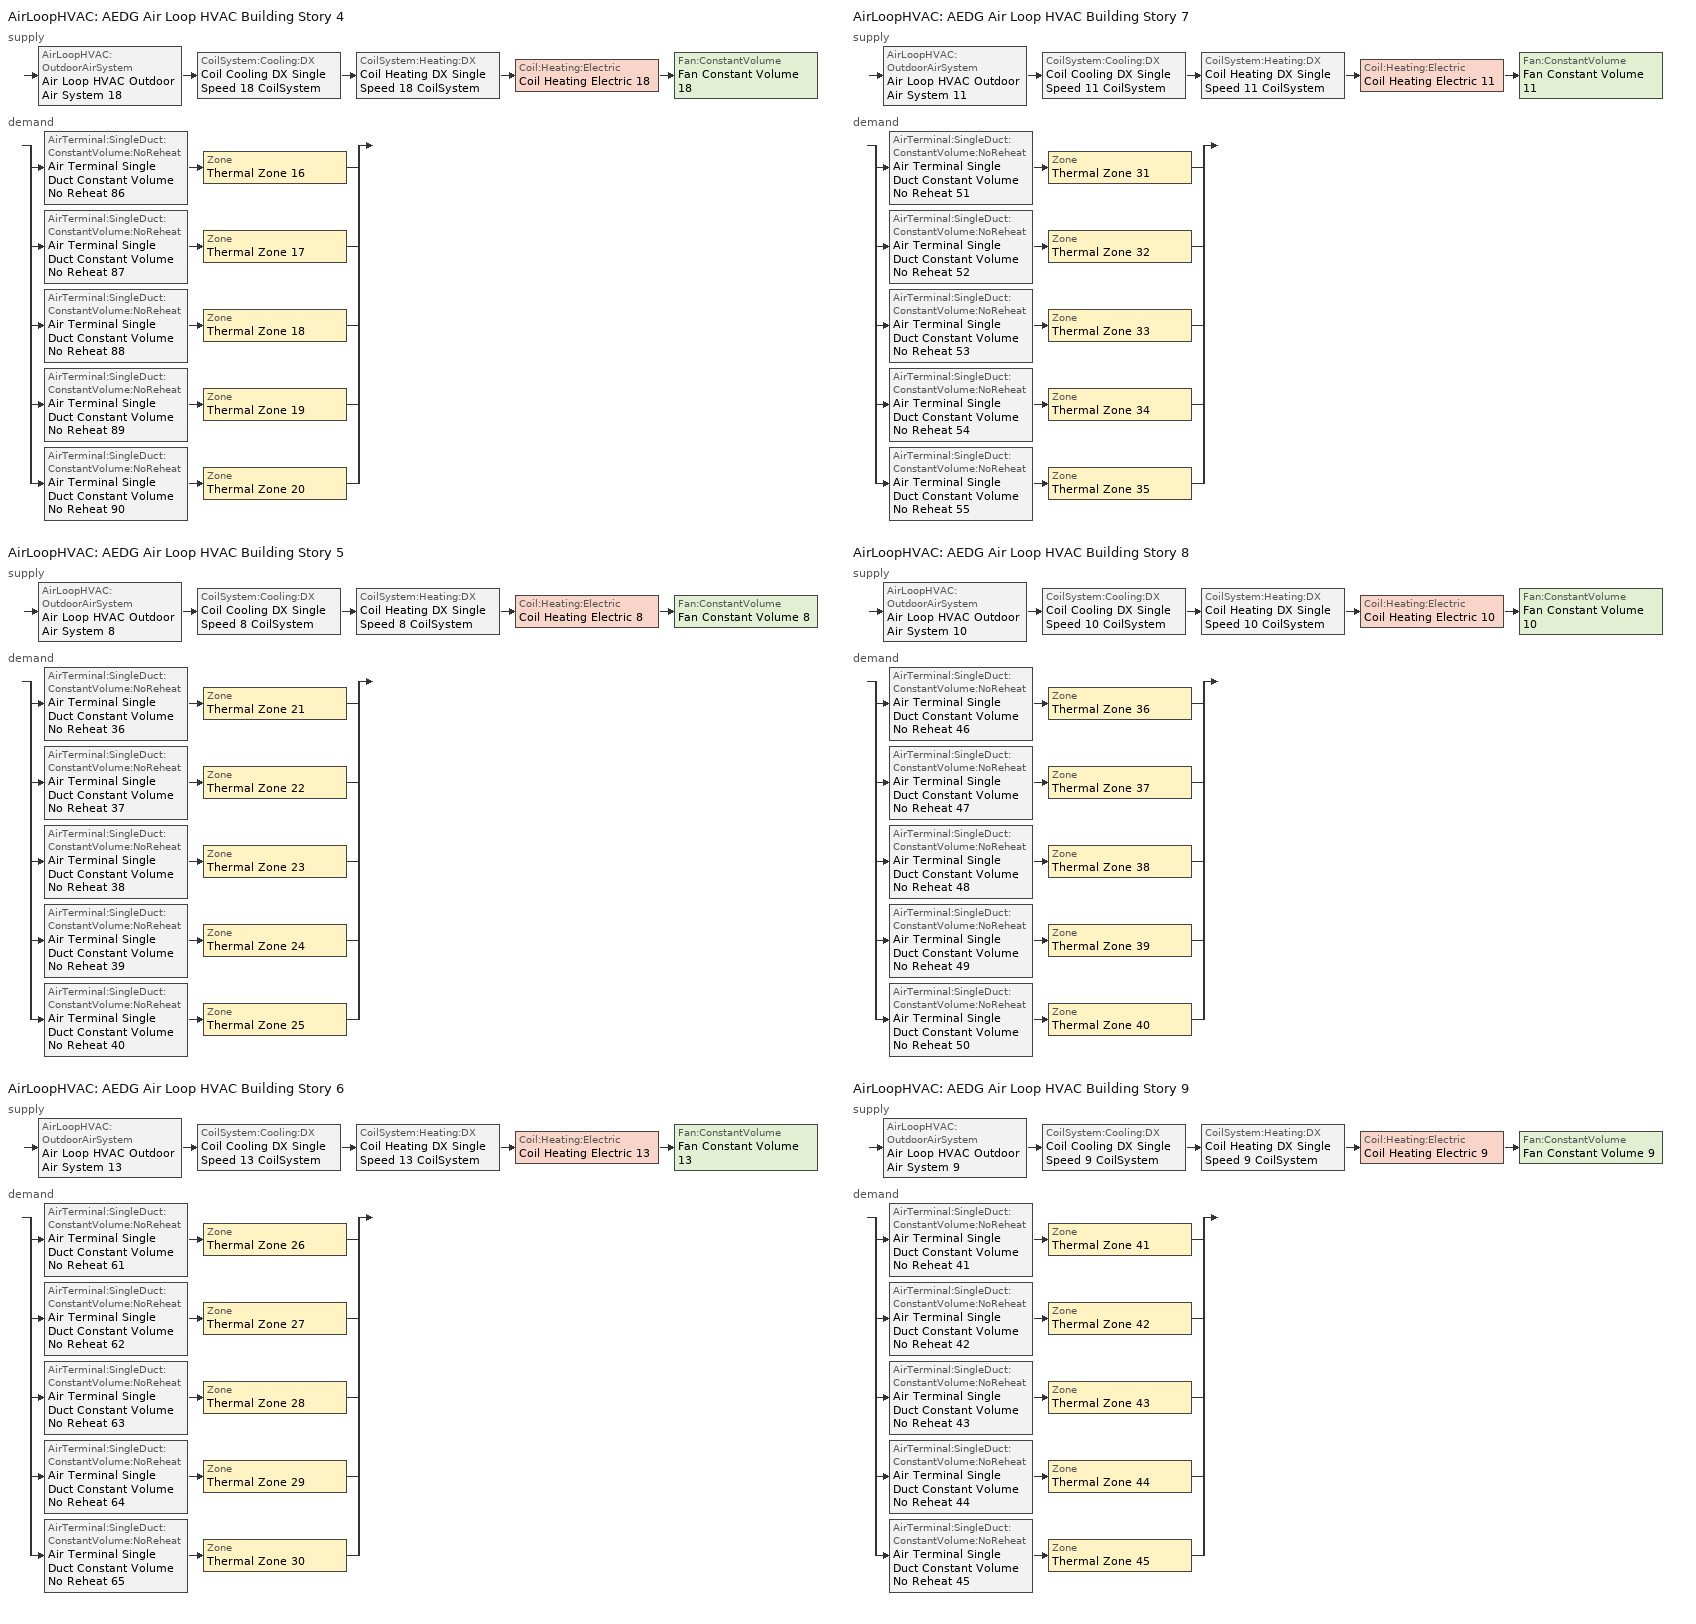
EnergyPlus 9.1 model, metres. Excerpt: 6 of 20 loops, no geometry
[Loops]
AirLoopHVAC 'AEDG Air Loop HVAC Building Story 4'
 supply: AirLoopHVAC:OutdoorAirSystem 'Air Loop HVAC Outdoor Air System 18' > CoilSystem:Cooling:DX 'Coil Cooling DX Single Speed 18 CoilSystem' > CoilSystem:Heating:DX 'Coil Heating DX Single Speed 18 CoilSystem' > Coil:Heating:Electric 'Coil Heating Electric 18' > Fan:ConstantVolume 'Fan Constant Volume 18'
 demand: split
  | AirTerminal:SingleDuct:ConstantVolume:NoReheat 'Air Terminal Single Duct Constant Volume No Reheat 86' > Zone 'Thermal Zone 16'
  | AirTerminal:SingleDuct:ConstantVolume:NoReheat 'Air Terminal Single Duct Constant Volume No Reheat 87' > Zone 'Thermal Zone 17'
  | AirTerminal:SingleDuct:ConstantVolume:NoReheat 'Air Terminal Single Duct Constant Volume No Reheat 88' > Zone 'Thermal Zone 18'
  | AirTerminal:SingleDuct:ConstantVolume:NoReheat 'Air Terminal Single Duct Constant Volume No Reheat 89' > Zone 'Thermal Zone 19'
  | AirTerminal:SingleDuct:ConstantVolume:NoReheat 'Air Terminal Single Duct Constant Volume No Reheat 90' > Zone 'Thermal Zone 20'
AirLoopHVAC 'AEDG Air Loop HVAC Building Story 5'
 supply: AirLoopHVAC:OutdoorAirSystem 'Air Loop HVAC Outdoor Air System 8' > CoilSystem:Cooling:DX 'Coil Cooling DX Single Speed 8 CoilSystem' > CoilSystem:Heating:DX 'Coil Heating DX Single Speed 8 CoilSystem' > Coil:Heating:Electric 'Coil Heating Electric 8' > Fan:ConstantVolume 'Fan Constant Volume 8'
 demand: split
  | AirTerminal:SingleDuct:ConstantVolume:NoReheat 'Air Terminal Single Duct Constant Volume No Reheat 36' > Zone 'Thermal Zone 21'
  | AirTerminal:SingleDuct:ConstantVolume:NoReheat 'Air Terminal Single Duct Constant Volume No Reheat 37' > Zone 'Thermal Zone 22'
  | AirTerminal:SingleDuct:ConstantVolume:NoReheat 'Air Terminal Single Duct Constant Volume No Reheat 38' > Zone 'Thermal Zone 23'
  | AirTerminal:SingleDuct:ConstantVolume:NoReheat 'Air Terminal Single Duct Constant Volume No Reheat 39' > Zone 'Thermal Zone 24'
  | AirTerminal:SingleDuct:ConstantVolume:NoReheat 'Air Terminal Single Duct Constant Volume No Reheat 40' > Zone 'Thermal Zone 25'
AirLoopHVAC 'AEDG Air Loop HVAC Building Story 6'
 supply: AirLoopHVAC:OutdoorAirSystem 'Air Loop HVAC Outdoor Air System 13' > CoilSystem:Cooling:DX 'Coil Cooling DX Single Speed 13 CoilSystem' > CoilSystem:Heating:DX 'Coil Heating DX Single Speed 13 CoilSystem' > Coil:Heating:Electric 'Coil Heating Electric 13' > Fan:ConstantVolume 'Fan Constant Volume 13'
 demand: split
  | AirTerminal:SingleDuct:ConstantVolume:NoReheat 'Air Terminal Single Duct Constant Volume No Reheat 61' > Zone 'Thermal Zone 26'
  | AirTerminal:SingleDuct:ConstantVolume:NoReheat 'Air Terminal Single Duct Constant Volume No Reheat 62' > Zone 'Thermal Zone 27'
  | AirTerminal:SingleDuct:ConstantVolume:NoReheat 'Air Terminal Single Duct Constant Volume No Reheat 63' > Zone 'Thermal Zone 28'
  | AirTerminal:SingleDuct:ConstantVolume:NoReheat 'Air Terminal Single Duct Constant Volume No Reheat 64' > Zone 'Thermal Zone 29'
  | AirTerminal:SingleDuct:ConstantVolume:NoReheat 'Air Terminal Single Duct Constant Volume No Reheat 65' > Zone 'Thermal Zone 30'
AirLoopHVAC 'AEDG Air Loop HVAC Building Story 7'
 supply: AirLoopHVAC:OutdoorAirSystem 'Air Loop HVAC Outdoor Air System 11' > CoilSystem:Cooling:DX 'Coil Cooling DX Single Speed 11 CoilSystem' > CoilSystem:Heating:DX 'Coil Heating DX Single Speed 11 CoilSystem' > Coil:Heating:Electric 'Coil Heating Electric 11' > Fan:ConstantVolume 'Fan Constant Volume 11'
 demand: split
  | AirTerminal:SingleDuct:ConstantVolume:NoReheat 'Air Terminal Single Duct Constant Volume No Reheat 51' > Zone 'Thermal Zone 31'
  | AirTerminal:SingleDuct:ConstantVolume:NoReheat 'Air Terminal Single Duct Constant Volume No Reheat 52' > Zone 'Thermal Zone 32'
  | AirTerminal:SingleDuct:ConstantVolume:NoReheat 'Air Terminal Single Duct Constant Volume No Reheat 53' > Zone 'Thermal Zone 33'
  | AirTerminal:SingleDuct:ConstantVolume:NoReheat 'Air Terminal Single Duct Constant Volume No Reheat 54' > Zone 'Thermal Zone 34'
  | AirTerminal:SingleDuct:ConstantVolume:NoReheat 'Air Terminal Single Duct Constant Volume No Reheat 55' > Zone 'Thermal Zone 35'
AirLoopHVAC 'AEDG Air Loop HVAC Building Story 8'
 supply: AirLoopHVAC:OutdoorAirSystem 'Air Loop HVAC Outdoor Air System 10' > CoilSystem:Cooling:DX 'Coil Cooling DX Single Speed 10 CoilSystem' > CoilSystem:Heating:DX 'Coil Heating DX Single Speed 10 CoilSystem' > Coil:Heating:Electric 'Coil Heating Electric 10' > Fan:ConstantVolume 'Fan Constant Volume 10'
 demand: split
  | AirTerminal:SingleDuct:ConstantVolume:NoReheat 'Air Terminal Single Duct Constant Volume No Reheat 46' > Zone 'Thermal Zone 36'
  | AirTerminal:SingleDuct:ConstantVolume:NoReheat 'Air Terminal Single Duct Constant Volume No Reheat 47' > Zone 'Thermal Zone 37'
  | AirTerminal:SingleDuct:ConstantVolume:NoReheat 'Air Terminal Single Duct Constant Volume No Reheat 48' > Zone 'Thermal Zone 38'
  | AirTerminal:SingleDuct:ConstantVolume:NoReheat 'Air Terminal Single Duct Constant Volume No Reheat 49' > Zone 'Thermal Zone 39'
  | AirTerminal:SingleDuct:ConstantVolume:NoReheat 'Air Terminal Single Duct Constant Volume No Reheat 50' > Zone 'Thermal Zone 40'
AirLoopHVAC 'AEDG Air Loop HVAC Building Story 9'
 supply: AirLoopHVAC:OutdoorAirSystem 'Air Loop HVAC Outdoor Air System 9' > CoilSystem:Cooling:DX 'Coil Cooling DX Single Speed 9 CoilSystem' > CoilSystem:Heating:DX 'Coil Heating DX Single Speed 9 CoilSystem' > Coil:Heating:Electric 'Coil Heating Electric 9' > Fan:ConstantVolume 'Fan Constant Volume 9'
 demand: split
  | AirTerminal:SingleDuct:ConstantVolume:NoReheat 'Air Terminal Single Duct Constant Volume No Reheat 41' > Zone 'Thermal Zone 41'
  | AirTerminal:SingleDuct:ConstantVolume:NoReheat 'Air Terminal Single Duct Constant Volume No Reheat 42' > Zone 'Thermal Zone 42'
  | AirTerminal:SingleDuct:ConstantVolume:NoReheat 'Air Terminal Single Duct Constant Volume No Reheat 43' > Zone 'Thermal Zone 43'
  | AirTerminal:SingleDuct:ConstantVolume:NoReheat 'Air Terminal Single Duct Constant Volume No Reheat 44' > Zone 'Thermal Zone 44'
  | AirTerminal:SingleDuct:ConstantVolume:NoReheat 'Air Terminal Single Duct Constant Volume No Reheat 45' > Zone 'Thermal Zone 45'
[ZoneControl:Thermostat]
Name | Zone or ZoneList | Control Type Schedule | Control 1
Thermal Zone 16 Thermostat | Thermal Zone 16 | Thermal Zone 16 Thermostat Schedule | Thermostat Setpoint Dual Setpoint 35
Thermal Zone 17 Thermostat | Thermal Zone 17 | Thermal Zone 17 Thermostat Schedule | Thermostat Setpoint Dual Setpoint 36
Thermal Zone 18 Thermostat | Thermal Zone 18 | Thermal Zone 18 Thermostat Schedule | Thermostat Setpoint Dual Setpoint 37
Thermal Zone 19 Thermostat | Thermal Zone 19 | Thermal Zone 19 Thermostat Schedule | Thermostat Setpoint Dual Setpoint 38
Thermal Zone 20 Thermostat | Thermal Zone 20 | Thermal Zone 20 Thermostat Schedule | Thermostat Setpoint Dual Setpoint 39
Thermal Zone 21 Thermostat | Thermal Zone 21 | Thermal Zone 21 Thermostat Schedule | Thermostat Setpoint Dual Setpoint 40
Thermal Zone 22 Thermostat | Thermal Zone 22 | Thermal Zone 22 Thermostat Schedule | Thermostat Setpoint Dual Setpoint 41
Thermal Zone 23 Thermostat | Thermal Zone 23 | Thermal Zone 23 Thermostat Schedule | Thermostat Setpoint Dual Setpoint 42
Thermal Zone 24 Thermostat | Thermal Zone 24 | Thermal Zone 24 Thermostat Schedule | Thermostat Setpoint Dual Setpoint 43
Thermal Zone 25 Thermostat | Thermal Zone 25 | Thermal Zone 25 Thermostat Schedule | Thermostat Setpoint Dual Setpoint 44
Thermal Zone 26 Thermostat | Thermal Zone 26 | Thermal Zone 26 Thermostat Schedule | Thermostat Setpoint Dual Setpoint 45
Thermal Zone 27 Thermostat | Thermal Zone 27 | Thermal Zone 27 Thermostat Schedule | Thermostat Setpoint Dual Setpoint 46
Thermal Zone 28 Thermostat | Thermal Zone 28 | Thermal Zone 28 Thermostat Schedule | Thermostat Setpoint Dual Setpoint 47
Thermal Zone 29 Thermostat | Thermal Zone 29 | Thermal Zone 29 Thermostat Schedule | Thermostat Setpoint Dual Setpoint 48
Thermal Zone 30 Thermostat | Thermal Zone 30 | Thermal Zone 30 Thermostat Schedule | Thermostat Setpoint Dual Setpoint 49
Thermal Zone 31 Thermostat | Thermal Zone 31 | Thermal Zone 31 Thermostat Schedule | Thermostat Setpoint Dual Setpoint 50
Thermal Zone 32 Thermostat | Thermal Zone 32 | Thermal Zone 32 Thermostat Schedule | Thermostat Setpoint Dual Setpoint 51
Thermal Zone 33 Thermostat | Thermal Zone 33 | Thermal Zone 33 Thermostat Schedule | Thermostat Setpoint Dual Setpoint 52
Thermal Zone 34 Thermostat | Thermal Zone 34 | Thermal Zone 34 Thermostat Schedule | Thermostat Setpoint Dual Setpoint 53
Thermal Zone 35 Thermostat | Thermal Zone 35 | Thermal Zone 35 Thermostat Schedule | Thermostat Setpoint Dual Setpoint 54
Thermal Zone 36 Thermostat | Thermal Zone 36 | Thermal Zone 36 Thermostat Schedule | Thermostat Setpoint Dual Setpoint 55
Thermal Zone 37 Thermostat | Thermal Zone 37 | Thermal Zone 37 Thermostat Schedule | Thermostat Setpoint Dual Setpoint 56
Thermal Zone 38 Thermostat | Thermal Zone 38 | Thermal Zone 38 Thermostat Schedule | Thermostat Setpoint Dual Setpoint 2
Thermal Zone 39 Thermostat | Thermal Zone 39 | Thermal Zone 39 Thermostat Schedule | Thermostat Setpoint Dual Setpoint 3
Thermal Zone 40 Thermostat | Thermal Zone 40 | Thermal Zone 40 Thermostat Schedule | Thermostat Setpoint Dual Setpoint 4
Thermal Zone 41 Thermostat | Thermal Zone 41 | Thermal Zone 41 Thermostat Schedule | Thermostat Setpoint Dual Setpoint 5
Thermal Zone 42 Thermostat | Thermal Zone 42 | Thermal Zone 42 Thermostat Schedule | Thermostat Setpoint Dual Setpoint 6
Thermal Zone 43 Thermostat | Thermal Zone 43 | Thermal Zone 43 Thermostat Schedule | Thermostat Setpoint Dual Setpoint 7
Thermal Zone 44 Thermostat | Thermal Zone 44 | Thermal Zone 44 Thermostat Schedule | Thermostat Setpoint Dual Setpoint 8
Thermal Zone 45 Thermostat | Thermal Zone 45 | Thermal Zone 45 Thermostat Schedule | Thermostat Setpoint Dual Setpoint 9
[ThermostatSetpoint:DualSetpoint] Heating Setpoint Temperature Schedule=Medium Office HtgSetp; Cooling Setpoint Temperature Schedule=Medium Office ClgSetp
Thermostat Setpoint Dual Setpoint 35; Thermostat Setpoint Dual Setpoint 36; Thermostat Setpoint Dual Setpoint 37; Thermostat Setpoint Dual Setpoint 38; Thermostat Setpoint Dual Setpoint 39; Thermostat Setpoint Dual Setpoint 40; Thermostat Setpoint Dual Setpoint 41; Thermostat Setpoint Dual Setpoint 42; Thermostat Setpoint Dual Setpoint 43; Thermostat Setpoint Dual Setpoint 44; Thermostat Setpoint Dual Setpoint 45; Thermostat Setpoint Dual Setpoint 46; Thermostat Setpoint Dual Setpoint 47; Thermostat Setpoint Dual Setpoint 48; Thermostat Setpoint Dual Setpoint 49; Thermostat Setpoint Dual Setpoint 50; Thermostat Setpoint Dual Setpoint 51; Thermostat Setpoint Dual Setpoint 52; Thermostat Setpoint Dual Setpoint 53; Thermostat Setpoint Dual Setpoint 54; Thermostat Setpoint Dual Setpoint 55; Thermostat Setpoint Dual Setpoint 56; Thermostat Setpoint Dual Setpoint 2; Thermostat Setpoint Dual Setpoint 3; Thermostat Setpoint Dual Setpoint 4; Thermostat Setpoint Dual Setpoint 5; Thermostat Setpoint Dual Setpoint 6; Thermostat Setpoint Dual Setpoint 7; Thermostat Setpoint Dual Setpoint 8; Thermostat Setpoint Dual Setpoint 9
[AirTerminal:SingleDuct:ConstantVolume:NoReheat] Availability Schedule=Always On Discrete; Maximum Air Flow Rate {m3/s}=AutoSize
Air Terminal Single Duct Constant Volume No Reheat 86; Air Terminal Single Duct Constant Volume No Reheat 87; Air Terminal Single Duct Constant Volume No Reheat 88; Air Terminal Single Duct Constant Volume No Reheat 89; Air Terminal Single Duct Constant Volume No Reheat 90; Air Terminal Single Duct Constant Volume No Reheat 36; Air Terminal Single Duct Constant Volume No Reheat 37; Air Terminal Single Duct Constant Volume No Reheat 38; Air Terminal Single Duct Constant Volume No Reheat 39; Air Terminal Single Duct Constant Volume No Reheat 40; Air Terminal Single Duct Constant Volume No Reheat 61; Air Terminal Single Duct Constant Volume No Reheat 62; Air Terminal Single Duct Constant Volume No Reheat 63; Air Terminal Single Duct Constant Volume No Reheat 64; Air Terminal Single Duct Constant Volume No Reheat 65; Air Terminal Single Duct Constant Volume No Reheat 51; Air Terminal Single Duct Constant Volume No Reheat 52; Air Terminal Single Duct Constant Volume No Reheat 53; Air Terminal Single Duct Constant Volume No Reheat 54; Air Terminal Single Duct Constant Volume No Reheat 55; Air Terminal Single Duct Constant Volume No Reheat 46; Air Terminal Single Duct Constant Volume No Reheat 47; Air Terminal Single Duct Constant Volume No Reheat 48; Air Terminal Single Duct Constant Volume No Reheat 49; Air Terminal Single Duct Constant Volume No Reheat 50; Air Terminal Single Duct Constant Volume No Reheat 41; Air Terminal Single Duct Constant Volume No Reheat 42; Air Terminal Single Duct Constant Volume No Reheat 43; Air Terminal Single Duct Constant Volume No Reheat 44; Air Terminal Single Duct Constant Volume No Reheat 45
[Zone equipment]
Thermal Zone 16: Air Terminal Single Duct Constant Volume No Reheat 86
Thermal Zone 17: Air Terminal Single Duct Constant Volume No Reheat 87
Thermal Zone 18: Air Terminal Single Duct Constant Volume No Reheat 88
Thermal Zone 19: Air Terminal Single Duct Constant Volume No Reheat 89
Thermal Zone 20: Air Terminal Single Duct Constant Volume No Reheat 90
Thermal Zone 21: Air Terminal Single Duct Constant Volume No Reheat 36
Thermal Zone 22: Air Terminal Single Duct Constant Volume No Reheat 37
Thermal Zone 23: Air Terminal Single Duct Constant Volume No Reheat 38
Thermal Zone 24: Air Terminal Single Duct Constant Volume No Reheat 39
Thermal Zone 25: Air Terminal Single Duct Constant Volume No Reheat 40
Thermal Zone 26: Air Terminal Single Duct Constant Volume No Reheat 61
Thermal Zone 27: Air Terminal Single Duct Constant Volume No Reheat 62
Thermal Zone 28: Air Terminal Single Duct Constant Volume No Reheat 63
Thermal Zone 29: Air Terminal Single Duct Constant Volume No Reheat 64
Thermal Zone 30: Air Terminal Single Duct Constant Volume No Reheat 65
Thermal Zone 31: Air Terminal Single Duct Constant Volume No Reheat 51
Thermal Zone 32: Air Terminal Single Duct Constant Volume No Reheat 52
Thermal Zone 33: Air Terminal Single Duct Constant Volume No Reheat 53
Thermal Zone 34: Air Terminal Single Duct Constant Volume No Reheat 54
Thermal Zone 35: Air Terminal Single Duct Constant Volume No Reheat 55
Thermal Zone 36: Air Terminal Single Duct Constant Volume No Reheat 46
Thermal Zone 37: Air Terminal Single Duct Constant Volume No Reheat 47
Thermal Zone 38: Air Terminal Single Duct Constant Volume No Reheat 48
Thermal Zone 39: Air Terminal Single Duct Constant Volume No Reheat 49
Thermal Zone 40: Air Terminal Single Duct Constant Volume No Reheat 50
Thermal Zone 41: Air Terminal Single Duct Constant Volume No Reheat 41
Thermal Zone 42: Air Terminal Single Duct Constant Volume No Reheat 42
Thermal Zone 43: Air Terminal Single Duct Constant Volume No Reheat 43
Thermal Zone 44: Air Terminal Single Duct Constant Volume No Reheat 44
Thermal Zone 45: Air Terminal Single Duct Constant Volume No Reheat 45
[Sizing:Zone] Zone Cooling Design Supply Air Temperature Input Method=SupplyAirTemperature; Zone Cooling Design Supply Air Temperature {C}=14; Zone Cooling Design Supply Air Temperature Difference {deltaC}=11.11; Zone Heating Design Supply Air Temperature Input Method=SupplyAirTemperature; Zone Heating Design Supply Air Temperature {C}=40; Zone Heating Design Supply Air Temperature Difference {deltaC}=11.11; Zone Cooling Design Supply Air Humidity Ratio {kgWater/kgDryAir}=0.0085; Zone Heating Design Supply Air Humidity Ratio {kgWater/kgDryAir}=0.008; Design Specification Outdoor Air Object=90.1-2010 - Office - OpenOffice Ventilation; Zone Heating Sizing Factor=1.25; Zone Cooling Sizing Factor=1.15; Cooling Design Air Flow Method=DesignDay; Cooling Design Air Flow Rate {m3/s}=0; Cooling Minimum Air Flow per Zone Floor Area {m3/s-m2}=0.000762; Cooling Minimum Air Flow {m3/s}=0; Cooling Minimum Air Flow Fraction=0; Heating Design Air Flow Method=DesignDay; Heating Design Air Flow Rate {m3/s}=0; Heating Maximum Air Flow per Zone Floor Area {m3/s-m2}=0.002032; Heating Maximum Air Flow {m3/s}=0.141576; Heating Maximum Air Flow Fraction=0.3; Account for Dedicated Outdoor Air System=No
Name | Design Specification Zone Air Distribution Object
Thermal Zone 16 | Thermal Zone 16 Design Spec Zone Air Dist
Thermal Zone 17 | Thermal Zone 17 Design Spec Zone Air Dist
Thermal Zone 18 | Thermal Zone 18 Design Spec Zone Air Dist
Thermal Zone 19 | Thermal Zone 19 Design Spec Zone Air Dist
Thermal Zone 20 | Thermal Zone 20 Design Spec Zone Air Dist
Thermal Zone 21 | Thermal Zone 21 Design Spec Zone Air Dist
Thermal Zone 22 | Thermal Zone 22 Design Spec Zone Air Dist
Thermal Zone 23 | Thermal Zone 23 Design Spec Zone Air Dist
Thermal Zone 24 | Thermal Zone 24 Design Spec Zone Air Dist
Thermal Zone 25 | Thermal Zone 25 Design Spec Zone Air Dist
Thermal Zone 26 | Thermal Zone 26 Design Spec Zone Air Dist
Thermal Zone 27 | Thermal Zone 27 Design Spec Zone Air Dist
Thermal Zone 28 | Thermal Zone 28 Design Spec Zone Air Dist
Thermal Zone 29 | Thermal Zone 29 Design Spec Zone Air Dist
Thermal Zone 30 | Thermal Zone 30 Design Spec Zone Air Dist
Thermal Zone 31 | Thermal Zone 31 Design Spec Zone Air Dist
Thermal Zone 32 | Thermal Zone 32 Design Spec Zone Air Dist
Thermal Zone 33 | Thermal Zone 33 Design Spec Zone Air Dist
Thermal Zone 34 | Thermal Zone 34 Design Spec Zone Air Dist
Thermal Zone 35 | Thermal Zone 35 Design Spec Zone Air Dist
Thermal Zone 36 | Thermal Zone 36 Design Spec Zone Air Dist
Thermal Zone 37 | Thermal Zone 37 Design Spec Zone Air Dist
Thermal Zone 38 | Thermal Zone 38 Design Spec Zone Air Dist
Thermal Zone 39 | Thermal Zone 39 Design Spec Zone Air Dist
Thermal Zone 40 | Thermal Zone 40 Design Spec Zone Air Dist
Thermal Zone 41 | Thermal Zone 41 Design Spec Zone Air Dist
Thermal Zone 42 | Thermal Zone 42 Design Spec Zone Air Dist
Thermal Zone 43 | Thermal Zone 43 Design Spec Zone Air Dist
Thermal Zone 44 | Thermal Zone 44 Design Spec Zone Air Dist
Thermal Zone 45 | Thermal Zone 45 Design Spec Zone Air Dist
[DesignSpecification:ZoneAirDistribution] Zone Air Distribution Effectiveness in Cooling Mode=1; Zone Air Distribution Effectiveness in Heating Mode=1
Thermal Zone 16 Design Spec Zone Air Dist; Thermal Zone 17 Design Spec Zone Air Dist; Thermal Zone 18 Design Spec Zone Air Dist; Thermal Zone 19 Design Spec Zone Air Dist; Thermal Zone 20 Design Spec Zone Air Dist; Thermal Zone 21 Design Spec Zone Air Dist; Thermal Zone 22 Design Spec Zone Air Dist; Thermal Zone 23 Design Spec Zone Air Dist; Thermal Zone 24 Design Spec Zone Air Dist; Thermal Zone 25 Design Spec Zone Air Dist; Thermal Zone 26 Design Spec Zone Air Dist; Thermal Zone 27 Design Spec Zone Air Dist; Thermal Zone 28 Design Spec Zone Air Dist; Thermal Zone 29 Design Spec Zone Air Dist; Thermal Zone 30 Design Spec Zone Air Dist; Thermal Zone 31 Design Spec Zone Air Dist; Thermal Zone 32 Design Spec Zone Air Dist; Thermal Zone 33 Design Spec Zone Air Dist; Thermal Zone 34 Design Spec Zone Air Dist; Thermal Zone 35 Design Spec Zone Air Dist; Thermal Zone 36 Design Spec Zone Air Dist; Thermal Zone 37 Design Spec Zone Air Dist; Thermal Zone 38 Design Spec Zone Air Dist; Thermal Zone 39 Design Spec Zone Air Dist; Thermal Zone 40 Design Spec Zone Air Dist; Thermal Zone 41 Design Spec Zone Air Dist; Thermal Zone 42 Design Spec Zone Air Dist; Thermal Zone 43 Design Spec Zone Air Dist; Thermal Zone 44 Design Spec Zone Air Dist; Thermal Zone 45 Design Spec Zone Air Dist
[Controller:MechanicalVentilation] Availability Schedule=Always On Discrete; Demand Controlled Ventilation=No; System Outdoor Air Method=ZoneSum; Design Specification Outdoor Air Object Name 1=90.1-2010 - Office - OpenOffice Ventilation; Design Specification Outdoor Air Object Name 2=90.1-2010 - Office - OpenOffice Ventilation; Design Specification Outdoor Air Object Name 3=90.1-2010 - Office - OpenOffice Ventilation; Design Specification Outdoor Air Object Name 4=90.1-2010 - Office - OpenOffice Ventilation; Design Specification Outdoor Air Object Name 5=90.1-2010 - Office - OpenOffice Ventilation
Name | Zone 1 | Design Specification Zone Air Distribution Object Name 1 | Zone 2 | Design Specification Zone Air Distribution Object Name 2 | Zone 3 | Design Specification Zone Air Distribution Object Name 3 | Zone 4 | Design Specification Zone Air Distribution Object Name 4 | Zone 5 | Design Specification Zone Air Distribution Object Name 5
Controller Mechanical Ventilation 18 | Thermal Zone 16 | Thermal Zone 16 Design Spec Zone Air Dist | Thermal Zone 17 | Thermal Zone 17 Design Spec Zone Air Dist | Thermal Zone 18 | Thermal Zone 18 Design Spec Zone Air Dist | Thermal Zone 19 | Thermal Zone 19 Design Spec Zone Air Dist | Thermal Zone 20 | Thermal Zone 20 Design Spec Zone Air Dist
Controller Mechanical Ventilation 8 | Thermal Zone 21 | Thermal Zone 21 Design Spec Zone Air Dist | Thermal Zone 22 | Thermal Zone 22 Design Spec Zone Air Dist | Thermal Zone 23 | Thermal Zone 23 Design Spec Zone Air Dist | Thermal Zone 24 | Thermal Zone 24 Design Spec Zone Air Dist | Thermal Zone 25 | Thermal Zone 25 Design Spec Zone Air Dist
Controller Mechanical Ventilation 13 | Thermal Zone 26 | Thermal Zone 26 Design Spec Zone Air Dist | Thermal Zone 27 | Thermal Zone 27 Design Spec Zone Air Dist | Thermal Zone 28 | Thermal Zone 28 Design Spec Zone Air Dist | Thermal Zone 29 | Thermal Zone 29 Design Spec Zone Air Dist | Thermal Zone 30 | Thermal Zone 30 Design Spec Zone Air Dist
Controller Mechanical Ventilation 11 | Thermal Zone 31 | Thermal Zone 31 Design Spec Zone Air Dist | Thermal Zone 32 | Thermal Zone 32 Design Spec Zone Air Dist | Thermal Zone 33 | Thermal Zone 33 Design Spec Zone Air Dist | Thermal Zone 34 | Thermal Zone 34 Design Spec Zone Air Dist | Thermal Zone 35 | Thermal Zone 35 Design Spec Zone Air Dist
Controller Mechanical Ventilation 10 | Thermal Zone 36 | Thermal Zone 36 Design Spec Zone Air Dist | Thermal Zone 37 | Thermal Zone 37 Design Spec Zone Air Dist | Thermal Zone 38 | Thermal Zone 38 Design Spec Zone Air Dist | Thermal Zone 39 | Thermal Zone 39 Design Spec Zone Air Dist | Thermal Zone 40 | Thermal Zone 40 Design Spec Zone Air Dist
Controller Mechanical Ventilation 9 | Thermal Zone 41 | Thermal Zone 41 Design Spec Zone Air Dist | Thermal Zone 42 | Thermal Zone 42 Design Spec Zone Air Dist | Thermal Zone 43 | Thermal Zone 43 Design Spec Zone Air Dist | Thermal Zone 44 | Thermal Zone 44 Design Spec Zone Air Dist | Thermal Zone 45 | Thermal Zone 45 Design Spec Zone Air Dist
[DesignSpecification:OutdoorAir]
90.1-2010 - Office - OpenOffice Ventilation: Outdoor Air Method=Sum; Outdoor Air Flow per Person {m3/s-person}=0.00235974; Outdoor Air Flow per Zone Floor Area {m3/s-m2}=0.0003048; Outdoor Air Flow per Zone {m3/s}=0; Outdoor Air Flow Air Changes per Hour {1/hr}=0
[AirLoopHVAC] Design Supply Air Flow Rate {m3/s}=AutoSize
AEDG Air Loop HVAC Building Story 4; AEDG Air Loop HVAC Building Story 5; AEDG Air Loop HVAC Building Story 6; AEDG Air Loop HVAC Building Story 7; AEDG Air Loop HVAC Building Story 8; AEDG Air Loop HVAC Building Story 9
[Sizing:System] Type of Load to Size On=Sensible; Design Outdoor Air Flow Rate {m3/s}=Autosize; Central Heating Maximum System Air Flow Ratio=1; Preheat Design Temperature {C}=7; Preheat Design Humidity Ratio {kgWater/kgDryAir}=0.008; Precool Design Temperature {C}=12.8; Precool Design Humidity Ratio {kgWater/kgDryAir}=0.008; Central Cooling Design Supply Air Temperature {C}=12.8; Central Heating Design Supply Air Temperature {C}=40; Type of Zone Sum to Use=NonCoincident; 100% Outdoor Air in Cooling=Yes; 100% Outdoor Air in Heating=Yes; Central Cooling Design Supply Air Humidity Ratio {kgWater/kgDryAir}=0.0085; Central Heating Design Supply Air Humidity Ratio {kgWater/kgDryAir}=0.008; Cooling Supply Air Flow Rate Method=DesignDay; Cooling Supply Air Flow Rate {m3/s}=0; Cooling Supply Air Flow Rate Per Floor Area {m3/s-m2}=0.00996765; Cooling Fraction of Autosized Cooling Supply Air Flow Rate=1; Cooling Supply Air Flow Rate Per Unit Cooling Capacity {m3/s-W}=3.94755e-05; Heating Supply Air Flow Rate Method=DesignDay; Heating Supply Air Flow Rate {m3/s}=0; Heating Supply Air Flow Rate Per Floor Area {m3/s-m2}=0.00996765; Heating Fraction of Autosized Heating Supply Air Flow Rate=1; Heating Fraction of Autosized Cooling Supply Air Flow Rate=1; Heating Supply Air Flow Rate Per Unit Heating Capacity {m3/s-W}=3.15882e-05; System Outdoor Air Method=ZoneSum; Zone Maximum Outdoor Air Fraction=1; Cooling Design Capacity Method=CoolingDesignCapacity; Cooling Design Capacity {W}=Autosize; Cooling Design Capacity Per Floor Area {W/m2}=234.7; Fraction of Autosized Cooling Design Capacity=1; Heating Design Capacity Method=HeatingDesignCapacity; Heating Design Capacity {W}=Autosize; Heating Design Capacity Per Floor Area {W/m2}=157; Fraction of Autosized Heating Design Capacity=1; Central Cooling Capacity Control Method=OnOff
AEDG Air Loop HVAC Building Story 4; AEDG Air Loop HVAC Building Story 5; AEDG Air Loop HVAC Building Story 6; AEDG Air Loop HVAC Building Story 7; AEDG Air Loop HVAC Building Story 8; AEDG Air Loop HVAC Building Story 9
[Controller:OutdoorAir] Minimum Outdoor Air Flow Rate {m3/s}=Autosize; Maximum Outdoor Air Flow Rate {m3/s}=Autosize; Economizer Control Type=NoEconomizer; Economizer Control Action Type=ModulateFlow; Economizer Maximum Limit Dry-Bulb Temperature {C}=28; Economizer Maximum Limit Enthalpy {J/kg}=64000; Economizer Minimum Limit Dry-Bulb Temperature {C}=-100; Lockout Type=NoLockout; Minimum Limit Type=FixedMinimum; Minimum Fraction of Outdoor Air Schedule=Always On Discrete; Maximum Fraction of Outdoor Air Schedule=Always On Discrete; High Humidity Control=No; Control High Indoor Humidity Based on Outdoor Humidity Ratio=Yes; Heat Recovery Bypass Control Type=BypassWhenOAFlowGreaterThanMinimum
Name | Mechanical Ventilation Controller
Controller Outdoor Air 18 | Controller Mechanical Ventilation 18
Controller Outdoor Air 8 | Controller Mechanical Ventilation 8
Controller Outdoor Air 13 | Controller Mechanical Ventilation 13
Controller Outdoor Air 11 | Controller Mechanical Ventilation 11
Controller Outdoor Air 10 | Controller Mechanical Ventilation 10
Controller Outdoor Air 9 | Controller Mechanical Ventilation 9
[SetpointManager:MixedAir] Control Variable=Temperature
Node 630 OS Default SPM; Node 629 OS Default SPM; Node 101 OS Default SPM; Node 116 OS Default SPM; Node 350 OS Default SPM; Node 349 OS Default SPM; Node 178 OS Default SPM; Node 117 OS Default SPM; Node 490 OS Default SPM; Node 489 OS Default SPM; Node 185 OS Default SPM; Node 118 OS Default SPM; Node 434 OS Default SPM; Node 433 OS Default SPM; Node 206 OS Default SPM; Node 119 OS Default SPM; Node 406 OS Default SPM; Node 405 OS Default SPM; Node 213 OS Default SPM; Node 120 OS Default SPM; Node 378 OS Default SPM; Node 377 OS Default SPM; Node 234 OS Default SPM; Node 121 OS Default SPM
[CoilSystem:Cooling:DX] Availability Schedule=Always On Discrete
Name | Cooling Coil
Coil Cooling DX Single Speed 18 CoilSystem | Coil Cooling DX Single Speed 18
Coil Cooling DX Single Speed 8 CoilSystem | Coil Cooling DX Single Speed 8
Coil Cooling DX Single Speed 13 CoilSystem | Coil Cooling DX Single Speed 13
Coil Cooling DX Single Speed 11 CoilSystem | Coil Cooling DX Single Speed 11
Coil Cooling DX Single Speed 10 CoilSystem | Coil Cooling DX Single Speed 10
Coil Cooling DX Single Speed 9 CoilSystem | Coil Cooling DX Single Speed 9
[Coil:Cooling:DX:SingleSpeed] Availability Schedule=Always On Discrete; Gross Rated Total Cooling Capacity {W}=Autosize; Gross Rated Sensible Heat Ratio=Autosize; Gross Rated Cooling COP {W/W}=4; Rated Air Flow Rate {m3/s}=Autosize; Rated Evaporator Fan Power Per Volume Flow Rate {W/(m3/s)}=773.3; Condenser Type=AirCooled; Evaporative Condenser Effectiveness=0; Evaporative Condenser Air Flow Rate {m3/s}=Autosize; Evaporative Condenser Pump Rated Power Consumption {W}=Autosize; Crankcase Heater Capacity {W}=0; Maximum Outdoor Dry-Bulb Temperature for Crankcase Heater Operation {C}=0; Basin Heater Capacity {W/K}=0; Basin Heater Setpoint Temperature {C}=10
Name | Total Cooling Capacity Function of Temperature Curve | Total Cooling Capacity Function of Flow Fraction Curve | Energy Input Ratio Function of Temperature Curve | Energy Input Ratio Function of Flow Fraction Curve | Part Load Fraction Correlation Curve
Coil Cooling DX Single Speed 18 | Curve Biquadratic 237 | Curve Quadratic 553 | Curve Biquadratic 238 | Curve Quadratic 554 | Curve Quadratic 555
Coil Cooling DX Single Speed 8 | Curve Biquadratic 217 | Curve Quadratic 523 | Curve Biquadratic 218 | Curve Quadratic 524 | Curve Quadratic 525
Coil Cooling DX Single Speed 13 | Curve Biquadratic 227 | Curve Quadratic 538 | Curve Biquadratic 228 | Curve Quadratic 539 | Curve Quadratic 540
Coil Cooling DX Single Speed 11 | Curve Biquadratic 223 | Curve Quadratic 532 | Curve Biquadratic 224 | Curve Quadratic 533 | Curve Quadratic 534
Coil Cooling DX Single Speed 10 | Curve Biquadratic 221 | Curve Quadratic 529 | Curve Biquadratic 222 | Curve Quadratic 530 | Curve Quadratic 531
Coil Cooling DX Single Speed 9 | Curve Biquadratic 219 | Curve Quadratic 526 | Curve Biquadratic 220 | Curve Quadratic 527 | Curve Quadratic 528
[CoilSystem:Heating:DX] Availability Schedule=Always On Discrete hvac_library
Name | Heating Coil
Coil Heating DX Single Speed 18 CoilSystem | Coil Heating DX Single Speed 18
Coil Heating DX Single Speed 8 CoilSystem | Coil Heating DX Single Speed 8
Coil Heating DX Single Speed 13 CoilSystem | Coil Heating DX Single Speed 13
Coil Heating DX Single Speed 11 CoilSystem | Coil Heating DX Single Speed 11
Coil Heating DX Single Speed 10 CoilSystem | Coil Heating DX Single Speed 10
Coil Heating DX Single Speed 9 CoilSystem | Coil Heating DX Single Speed 9
[Coil:Heating:DX:SingleSpeed] Availability Schedule=Always On Discrete hvac_library; Gross Rated Heating Capacity {W}=Autosize; Gross Rated Heating COP {W/W}=5; Rated Air Flow Rate {m3/s}=Autosize; Rated Supply Fan Power Per Volume Flow Rate {W/(m3/s)}=773.3; Heating Capacity Function of Temperature Curve=OS:Curve:Biquadratic 7; Heating Capacity Function of Flow Fraction Curve=OS:Curve:Quadratic 8; Energy Input Ratio Function of Temperature Curve=OS:Curve:Biquadratic 8; Energy Input Ratio Function of Flow Fraction Curve=OS:Curve:Quadratic 9; Part Load Fraction Correlation Curve=OS:Curve:Quadratic 10; Minimum Outdoor Dry-Bulb Temperature for Compressor Operation {C}=-8; Maximum Outdoor Dry-Bulb Temperature for Defrost Operation {C}=5; Crankcase Heater Capacity {W}=0; Maximum Outdoor Dry-Bulb Temperature for Crankcase Heater Operation {C}=10; Defrost Strategy=Resistive; Defrost Control=Timed; Defrost Time Period Fraction=0.166667; Resistive Defrost Heater Capacity {W}=2000
Coil Heating DX Single Speed 18; Coil Heating DX Single Speed 8; Coil Heating DX Single Speed 13; Coil Heating DX Single Speed 11; Coil Heating DX Single Speed 10; Coil Heating DX Single Speed 9
[Coil:Heating:Electric] Availability Schedule=Always On Discrete; Efficiency=1; Nominal Capacity {W}=Autosize
Coil Heating Electric 18; Coil Heating Electric 8; Coil Heating Electric 13; Coil Heating Electric 11; Coil Heating Electric 10; Coil Heating Electric 9
[Fan:ConstantVolume] Availability Schedule=Always On Discrete; Fan Total Efficiency=0.6; Pressure Rise {Pa}=500; Maximum Flow Rate {m3/s}=AutoSize; Motor Efficiency=0.9; Motor In Airstream Fraction=1
Fan Constant Volume 18; Fan Constant Volume 8; Fan Constant Volume 13; Fan Constant Volume 11; Fan Constant Volume 10; Fan Constant Volume 9
[SetpointManager:Scheduled] Control Variable=Temperature; Schedule=Always On Discrete
Setpoint Manager Scheduled 21; Setpoint Manager Scheduled 11; Setpoint Manager Scheduled 16; Setpoint Manager Scheduled 14; Setpoint Manager Scheduled 13; Setpoint Manager Scheduled 12
[Schedule:Compact]
Thermal Zone 16 Thermostat Schedule; Thermal Zone 17 Thermostat Schedule; Thermal Zone 18 Thermostat Schedule; Thermal Zone 19 Thermostat Schedule; Thermal Zone 20 Thermostat Schedule; Thermal Zone 21 Thermostat Schedule; Thermal Zone 22 Thermostat Schedule; Thermal Zone 23 Thermostat Schedule; Thermal Zone 24 Thermostat Schedule; Thermal Zone 25 Thermostat Schedule; Thermal Zone 26 Thermostat Schedule; Thermal Zone 27 Thermostat Schedule; Thermal Zone 28 Thermostat Schedule; Thermal Zone 29 Thermostat Schedule; Thermal Zone 30 Thermostat Schedule; Thermal Zone 31 Thermostat Schedule; Thermal Zone 32 Thermostat Schedule; Thermal Zone 33 Thermostat Schedule; Thermal Zone 34 Thermostat Schedule; Thermal Zone 35 Thermostat Schedule; Thermal Zone 36 Thermostat Schedule; Thermal Zone 37 Thermostat Schedule; Thermal Zone 38 Thermostat Schedule; Thermal Zone 39 Thermostat Schedule; Thermal Zone 40 Thermostat Schedule; Thermal Zone 41 Thermostat Schedule; Thermal Zone 42 Thermostat Schedule; Thermal Zone 43 Thermostat Schedule; Thermal Zone 44 Thermostat Schedule; Thermal Zone 45 Thermostat Schedule: Through: 12/31, For: AllDays, Until: 24:00, 4
[Schedule:Day:Interval]
Medium Office HtgSetp Rule 1 Day Schedule; Medium Office HtgSetp Summer Design Day: No, 24:00, 15.6
Medium Office HtgSetp Default Schedule: No, 06:00, 15.6, 22:00, 21, 24:00, 15.6
Medium Office HtgSetp Rule 2 Day Schedule: No, 06:00, 15.6, 18:00, 21, 24:00, 15.6
Medium Office HtgSetp Winter Design Day: No, 24:00, 21
Medium Office ClgSetp Rule 1 Day Schedule; Medium Office ClgSetp Winter Design Day: No, 24:00, 26.7
Medium Office ClgSetp Default Schedule; Medium Office ClgSetp Summer Design Day: No, 06:00, 26.7, 22:00, 24, 24:00, 26.7
Medium Office ClgSetp Rule 2 Day Schedule: No, 06:00, 26.7, 18:00, 24, 24:00, 26.7
[Schedule:Week:Daily]
Medium Office HtgSetp Week Rule - Jan1-Dec31: Medium Office HtgSetp Rule 1 Day Schedule, Medium Office HtgSetp Default Schedule, Medium Office HtgSetp Default Schedule, Medium Office HtgSetp Default Schedule, Medium Office HtgSetp Default Schedule, Medium Office HtgSetp Default Schedule, Medium Office HtgSetp Rule 2 Day Schedule, Medium Office HtgSetp Default Schedule, Medium Office HtgSetp Summer Design Day, Medium Office HtgSetp Winter Design Day, Medium Office HtgSetp Default Schedule, Medium Office HtgSetp Default Schedule
Medium Office ClgSetp Week Rule - Jan1-Dec31: Medium Office ClgSetp Rule 1 Day Schedule, Medium Office ClgSetp Default Schedule, Medium Office ClgSetp Default Schedule, Medium Office ClgSetp Default Schedule, Medium Office ClgSetp Default Schedule, Medium Office ClgSetp Default Schedule, Medium Office ClgSetp Rule 2 Day Schedule, Medium Office ClgSetp Default Schedule, Medium Office ClgSetp Summer Design Day, Medium Office ClgSetp Winter Design Day, Medium Office ClgSetp Default Schedule, Medium Office ClgSetp Default Schedule
[Schedule:Year]
Medium Office HtgSetp: Medium Office HtgSetp Week Rule - Jan1-Dec31, 1, 1, 12, 31
Medium Office ClgSetp: Medium Office ClgSetp Week Rule - Jan1-Dec31, 1, 1, 12, 31
[Schedule:Constant]
Always On Discrete: OnOff, 1
Always On Discrete hvac_library: OnOff hvac_library, 1
[Curve:Biquadratic]
Name | Coefficient1 Constant | Coefficient2 x | Coefficient3 x**2 | Coefficient4 y | Coefficient5 y**2 | Coefficient6 x*y | Minimum Value of x | Maximum Value of x | Minimum Value of y | Maximum Value of y
OS:Curve:Biquadratic 7 | 0.758746 | 0 | 0 | 0.027626 | 0.000148716 | 0 | 0 | 1 | 0 | 1
OS:Curve:Biquadratic 8 | 1.19248 | -0.0300438 | 0.00103745 | 0 | 0 | 0 | -20 | 20 | 0 | 1
Curve Biquadratic 237; Curve Biquadratic 217; Curve Biquadratic 227; Curve Biquadratic 223; Curve Biquadratic 221; Curve Biquadratic 219 | 0.42415 | 0.04426 | -0.00042 | 0.00333 | -8e-05 | -0.00021 | 17 | 22 | 13 | 46
Curve Biquadratic 238; Curve Biquadratic 218; Curve Biquadratic 228; Curve Biquadratic 224; Curve Biquadratic 222; Curve Biquadratic 220 | 1.23649 | -0.02431 | 0.00057 | -0.01434 | 0.00063 | -0.00038 | 17 | 22 | 13 | 46
[Curve:Quadratic]
Name | Coefficient1 Constant | Coefficient2 x | Coefficient3 x**2 | Minimum Value of x | Maximum Value of x
OS:Curve:Quadratic 8 | 0.84 | 0.16 | 0 | 0.5 | 1.5
OS:Curve:Quadratic 9 | 1.3824 | -0.4336 | 0.0512 | 0 | 1
OS:Curve:Quadratic 10 | 0.85 | 0.15 | 0 | 0 | 1
Curve Quadratic 553; Curve Quadratic 523; Curve Quadratic 538; Curve Quadratic 532; Curve Quadratic 529; Curve Quadratic 526 | 0.77136 | 0.34053 | -0.11088 | 0.75918 | 1.13877
Curve Quadratic 554; Curve Quadratic 524; Curve Quadratic 539; Curve Quadratic 533; Curve Quadratic 530; Curve Quadratic 527 | 1.2055 | -0.32953 | 0.12308 | 0.75918 | 1.13877
Curve Quadratic 555; Curve Quadratic 525; Curve Quadratic 540; Curve Quadratic 534; Curve Quadratic 531; Curve Quadratic 528 | 0.771 | 0.229 | 0 | 0 | 1
